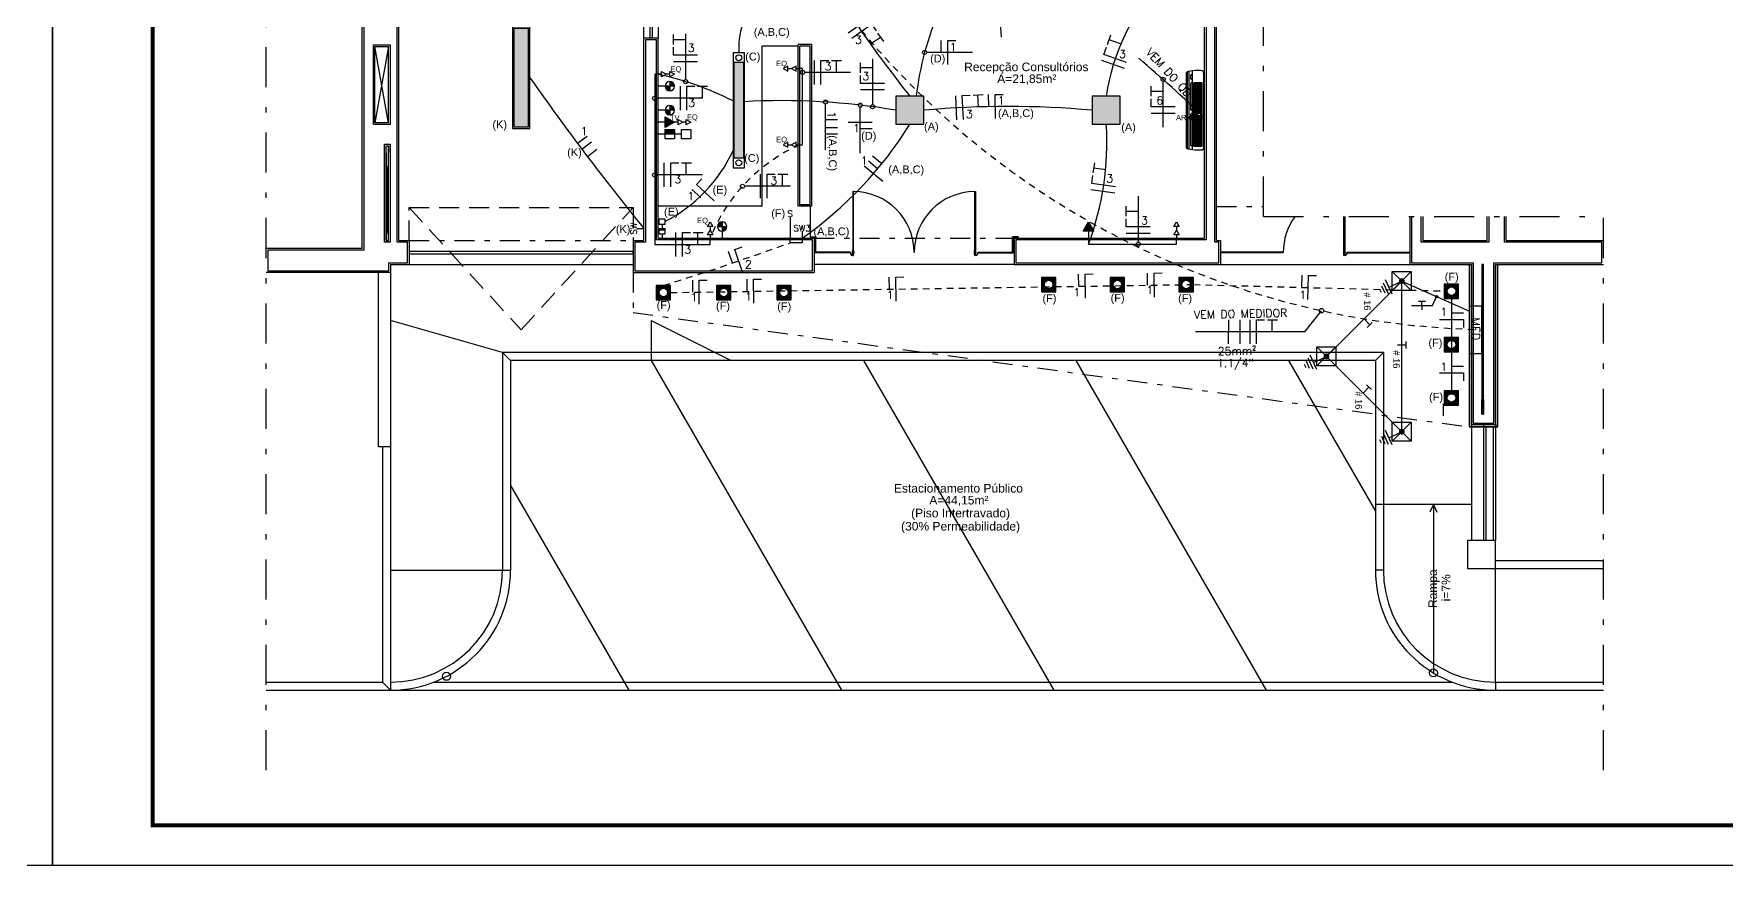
# Model space of a CAD drawing. Header units: millimetres. Extents: x 3082 to 3316, y 298 to 342.
# Drawn here: x 3144.29 to 3176, y 297.86 to 313.45 of the extents above; entities that cross this region are included whole.
import ezdxf
from ezdxf.enums import TextEntityAlignment as Align

# ---------------------------------------------------------------- set-up
doc = ezdxf.new("R2010")
doc.units = ezdxf.units.MM
doc.header["$MEASUREMENT"] = 0
for name, pattern in [('CONTINU', [0]), ('DASHDOT', [1, 0.5, -0.25, 0, -0.25]), ('HIDDEN', [0.375, 0.25, -0.125]), ('HIDDEN2', [0.1875, 0.125, -0.0625])]:
    doc.linetypes.add(name, pattern=pattern)
doc.layers.get('0').update_dxf_attribs({"linetype": 'CONTINUOUS'})
for name, color, linetype in [('-HIDRO', 8, 'CONTINUOUS'), ('A-TXT-Y', 8, 'CONTINUOUS'), ('CABO-ILUM', 3, 'CONTINUOUS'), ('eletroduto parede e teto', 2, 'CONTINU'), ('eletroduto_chao', 2, 'HIDDEN2'), ('Especificações', 3, 'CONTINUOUS'), ('FIACAO', 1, 'CONTINUOUS'), ('HIDROSSANITÁRIO', 8, 'CONTINUOUS'), ('PAR-W', 7, 'CONTINUOUS'), ('PENA 03', 3, 'CONTINUOUS'), ('PL09', 9, 'CONTINUOUS'), ('PL3', 3, 'CONTINUOUS'), ('Pontos Elétricos', 3, 'CONTINUOUS'), ('Pontos Elétricos e Luminotécnica', 3, 'CONTINUOUS'), ('Pontos Luminotécnicos', 3, 'CONTINUOUS'), ('PONTOS_ELETRICOS', 2, 'CONTINUOUS'), ("PRANCHA - PROJETU'S", 7, 'CONTINUOUS'), ('TEXTO', 2, 'CONTINUOUS'), ('TXT_0', 7, 'CONTINUOUS')]:
    doc.layers.add(name, color=color, linetype=linetype)
doc.layers.add('LEGENDA', color=7, linetype='CONTINUOUS', lineweight=0)
doc.styles.add('ARIAL', font='arial.ttf', dxfattribs={"height": 2})
doc.styles.add('PADRAO_TXT', font='romans.shx')
doc.styles.add('ROMANS', font='romans.shx', dxfattribs={"height": 0.1})

# ---------------------------------------------------------------- blocks, each defined once
blk = doc.blocks.new('PASSA FIO MÉDIO')
at = {"layer": 'Pontos Elétricos'}
h = blk.add_hatch(color=251, dxfattribs=at)
h.dxf.hatch_style = 1
h.paths.add_polyline_path([(-0.205, 0.059), (-0.205, 0), (-0.088, 0), (-0.088, 0.059)])
blk.add_line((-0.205, 0), (0, 0), dxfattribs=at)
blk.add_lwpolyline([(-0.205, 0.059), (-0.205, -0.059), (-0.088, -0.059), (-0.088, 0.059)], close=True, dxfattribs=at)
blk = doc.blocks.new('Tomada Média')
at = {"layer": 'PL3'}
blk.add_line((0, 0.08), (0, 0), dxfattribs=at)
blk.add_lwpolyline([(-0.06, 0.08), (0, 0.184), (0.06, 0.08)], close=True, dxfattribs=at)
blk = doc.blocks.new('TOMADA ALTA SIMPLES.01')
at = {"layer": 'Pontos Elétricos'}
h = blk.add_hatch(color=251, dxfattribs=at)
h.dxf.hatch_style = 1
h.paths.add_polyline_path([(0.089, -0.067), (0.205, 0), (0.089, 0.067)])
at = {"layer": 'Pontos Elétricos', "xscale": 1.115026295692639, "yscale": 1.115026295692639, "zscale": 1.115026295692639, "rotation": 270}
blk.add_blockref('Tomada Média', (0, 0), dxfattribs=at)
blk = doc.blocks.new('PASSA FIO BAIXO.01')
at = {"layer": 'Pontos Elétricos'}
blk.add_line((0.088, 0), (0, 0), dxfattribs=at)
blk.add_lwpolyline([(0.205, 0.059), (0.205, -0.059), (0.088, -0.059), (0.088, 0.059)], close=True, dxfattribs=at)
blk = doc.blocks.new('TOMADA DUPLA BAIXA.01')
at = {"layer": 'PL3'}
for p, q in [((-0.147, 0), (-0.103, 0)), ((-0.045, 0), (0, 0))]:
    blk.add_line(p, q, dxfattribs=at)
for points in [[(-0.147, 0.033), (-0.205, 0), (-0.147, -0.033)], [(-0.045, 0.033), (-0.103, 0), (-0.045, -0.033)]]:
    blk.add_lwpolyline(points, close=True, dxfattribs=at)
blk = doc.blocks.new('antena alta.01')
at = {"layer": 'Pontos Elétricos'}
h = blk.add_hatch(color=251, dxfattribs=at)
h.dxf.hatch_style = 1
h.paths.add_polyline_path([(-0.147, 0), (-0.088, 0, -0.414214), (-0.147, -0.059)])
h.paths.add_polyline_path([(-0.147, 0.059), (-0.147, 0), (-0.205, 0, -0.414214)])
for p, q in [((-0.205, 0), (0, 0)), ((-0.147, 0.059), (-0.147, -0.059))]:
    blk.add_line(p, q, dxfattribs=at)
blk.add_circle((-0.147, 0), 0.0586, dxfattribs=at)
blk = doc.blocks.new('1111')
at = {"layer": 'Pontos Luminotécnicos'}
h = blk.add_hatch(color=9, dxfattribs=at)
h.dxf.hatch_style = 1
h.paths.add_polyline_path([(-1.3125, -0.134), (-0.1225, -0.134), (-0.1225, -0.01), (-1.3125, -0.01)])
for points in [[(-1.435, -0.144), (0, -0.144), (0, 0), (-1.435, 0)], [(-1.3125, -0.134), (-0.1225, -0.134), (-0.1225, -0.01), (-1.3125, -0.01)]]:
    blk.add_lwpolyline(points, close=True, dxfattribs=at)
for centre in [(-1.37375, -0.072), (-0.06125, -0.072)]:
    blk.add_circle(centre, 0.03675, dxfattribs=at)
blk = doc.blocks.new('LUMINÁRIA.02')
at = {"layer": 'Pontos Luminotécnicos', "ltscale": 0.05}
h = blk.add_hatch(color=9, dxfattribs=at)
h.dxf.hatch_style = 1
h.paths.add_polyline_path([(0.35, 0), (0, 0), (0, -0.35), (0.35, -0.35)])
blk.add_lwpolyline([(0, -0.35), (0.35, -0.35), (0.35, 0), (0, 0)], close=True, dxfattribs=at)
blk = doc.blocks.new('PONTO PERFIL.01')
at = {"layer": 'Especificações'}
h = blk.add_hatch(dxfattribs=at)
h.set_pattern_fill('ANGLE', color=9)
h.set_pattern_definition([(0, (-4765.716, 106.664), (0, 6.985), [5.08, -1.905]), (90, (-4765.716, 106.664), (-6.985, 4e-16), [5.08, -1.905])])
h.paths.add_polyline_path([(-1.7, 6.1), (1.7, 6.1), (1.7, 2.6), (-1.7, 2.6)])
at = {"layer": 'PL3'}
blk.add_line((0, 2.6), (0, 0), dxfattribs=at)
at = {"layer": 'Pontos Luminotécnicos'}
blk.add_lwpolyline([(-1.7, 6.1), (1.7, 6.1), (1.7, 2.6), (-1.7, 2.6)], close=True, dxfattribs=at)
blk = doc.blocks.new('LUMINÁRIA.04')
at = {"layer": 'Pontos Luminotécnicos', "ltscale": 0.05}
h = blk.add_hatch(color=9, dxfattribs=at)
h.dxf.hatch_style = 1
h.paths.add_polyline_path([(0.02, 0.2), (0.02, 0.02), (1.247, 0.02), (1.247, 0.2)])
for points in [[(0, 0.22), (0, 0), (1.267, 0), (1.267, 0.22)], [(0.02, 0.2), (0.02, 0.02), (1.247, 0.02), (1.247, 0.2)]]:
    blk.add_lwpolyline(points, close=True, dxfattribs=at)
blk = doc.blocks.new('eletrico')
at = {"layer": '-HIDRO'}
h = blk.add_hatch(color=256, dxfattribs=at)
h.dxf.hatch_style = 1
h.paths.add_polyline_path([(0.52, -7.58), (0.5, -7.6), (0.5, -7.773), (0.52, -7.773)])
h.paths.add_polyline_path([(0.52, -7.58), (0.45, -7.58), (0.45, -7.6), (0.5, -7.6)])
h = blk.add_hatch(color=256, dxfattribs=at)
h.dxf.hatch_style = 1
h.paths.add_polyline_path([(2.98, -7.58), (3, -7.6), (3, -7.773), (2.98, -7.773)])
h.paths.add_polyline_path([(2.98, -7.58), (3.05, -7.58), (3.05, -7.6), (3, -7.6)])
h = blk.add_hatch(color=256, dxfattribs=at)
h.dxf.hatch_style = 1
h.paths.add_polyline_path([(8.683, -7.928), (8.683, -9.957), (9.041, -9.957), (9.041, -7.928), (9.037, -7.928), (9.037, -9.953), (8.687, -9.953), (8.687, -7.928)])
at = {"layer": '-HIDRO', "linetype": 'DASHDOT'}
for p, q in [((-6.347, -14.246), (-6.347, 12.39)), ((6.112, -7.328), (6.112, 6.917)), ((6.112, -7.328), (6.112, 6.917)), ((6.112, -7.328), (10.362, -7.328)), ((10.362, -14.246), (10.362, -7.328))]:
    blk.add_line(p, q, dxfattribs=at)
at = {"layer": '-HIDRO'}
for p, q in [((-5.147, -7.728), (-5.147, 12.39)), ((-5.127, 12.37), (-5.127, -7.748)), ((-4.708, -7.648), (-4.708, 0.534)), ((-4.688, -7.628), (-4.688, 0.514)), ((5.507, -7.648), (5.507, -2.686)), ((5.527, -7.628), (5.527, -2.706)), ((5.377, -7.6), (5.377, -4.4)), ((5.397, -4.38), (5.397, -7.62)), ((-1.627, -5.1), (-1.627, -4.5)), ((-1.554, -4.5), (-1.554, -5.1)), ((-1.524, -4.5), (-1.524, -5.1)), ((-1.45, -4.5), (-1.45, -5.1)), ((-5.007, -6.177), (-5.007, -5.183)), ((-5.007, -5.183), (-4.798, -5.183)), ((-4.987, -6.157), (-4.987, -5.203)), ((-4.987, -5.203), (-4.818, -5.203)), ((-4.818, -6.157), (-4.987, -5.203)), ((-4.818, -5.203), (-4.987, -6.157)), ((-4.818, -6.157), (-4.818, -5.203)), ((-4.798, -5.183), (-4.798, -6.177)), ((-1.627, -7.628), (-1.627, -5.1)), ((-1.45, -5.1), (-1.627, -5.1)), ((-1.47, -5.12), (-1.607, -5.12)), ((-1.607, -5.12), (-1.607, -7.648)), ((-1.47, -7.62), (-1.47, -5.12)), ((-1.45, -7.6), (-1.45, -5.1)), ((-0.15, -7.2), (-0.15, -5.2)), ((0.3, -5.2), (-0.15, -5.2)), ((0.3, -7.2), (0.3, -5.18)), ((0.47, -5.18), (0.3, -5.18)), ((0.32, -7.18), (0.32, -5.2)), ((0.45, -5.2), (0.32, -5.2)), ((0.45, -7.18), (0.45, -5.2)), ((0.47, -7.2), (0.47, -5.18)), ((-4.798, -6.177), (-5.007, -6.177)), ((-4.818, -6.157), (-4.987, -6.157)), ((-4.867, -6.423), (-4.798, -6.423)), ((-4.867, -7.648), (-4.867, -6.423)), ((-4.847, -6.443), (-4.818, -6.443)), ((-4.847, -7.628), (-4.847, -6.443)), ((-4.818, -7.628), (-4.847, -6.443)), ((-4.818, -6.443), (-4.847, -7.628)), ((-4.818, -7.628), (-4.818, -6.443)), ((-4.798, -6.423), (-4.798, -7.648)), ((0.45, -7.18), (0.32, -7.18)), ((0.982, -7.015), (0.982, -7.815)), ((0.992, -7.015), (0.982, -7.015)), ((0.992, -7.815), (0.992, -7.015)), ((2.508, -7.815), (2.508, -7.015)), ((2.508, -7.015), (2.518, -7.015)), ((2.518, -7.015), (2.518, -7.815)), ((-0.15, -7.2), (-1.45, -7.2)), ((0.47, -7.2), (0.3, -7.2)), ((0.45, -7.2), (0.45, -7.58)), ((7.119, -7.815), (7.119, -7.328)), ((7.129, -7.328), (7.129, -7.815)), ((7.944, -7.328), (7.944, -7.928)), ((7.964, -7.328), (7.964, -7.908)), ((8.084, -7.648), (8.084, -7.328)), ((8.104, -7.328), (8.104, -7.628)), ((8.907, -7.628), (8.907, -7.328)), ((8.927, -7.328), (8.927, -7.648)), ((9.126, -7.648), (9.126, -7.328)), ((9.146, -7.628), (9.146, -7.328)), ((-1.45, -7.6), (0.5, -7.6)), ((0.45, -7.581), (0.451, -7.58)), ((0.45, -7.595), (0.465, -7.58)), ((0.45, -7.58), (0.52, -7.58)), ((0.45, -7.58), (0.45, -7.6)), ((0.459, -7.6), (0.479, -7.58)), ((0.473, -7.6), (0.493, -7.58)), ((0.487, -7.6), (0.507, -7.58)), ((0.5, -7.601), (0.52, -7.581)), ((0.5, -7.616), (0.52, -7.596)), ((0.5, -7.6), (0.5, -8.028)), ((0.5, -7.6), (0.5, -8.028)), ((0.5, -7.63), (0.52, -7.61)), ((0.52, -7.773), (0.52, -7.58)), ((2.98, -7.582), (2.982, -7.58)), ((2.98, -7.596), (2.996, -7.58)), ((2.98, -7.61), (3.01, -7.58)), ((3.05, -7.58), (2.98, -7.58)), ((2.98, -7.773), (2.98, -7.58)), ((2.98, -7.625), (3, -7.605)), ((3, -7.6), (5.377, -7.6)), ((3, -7.6), (3, -7.928)), ((3.005, -7.6), (3.025, -7.58)), ((3.019, -7.6), (3.039, -7.58)), ((3.033, -7.6), (3.05, -7.583)), ((3.047, -7.6), (3.05, -7.597)), ((3.05, -7.58), (3.05, -7.6)), ((-5.147, -7.728), (-6.347, -7.728)), ((-5.127, -7.748), (-6.327, -7.748)), ((-6.327, -7.748), (-6.327, -8.008)), ((-4.798, -7.648), (-4.867, -7.648)), ((-4.847, -7.628), (-4.818, -7.628)), ((-4.581, -7.648), (-4.708, -7.648)), ((-4.688, -7.628), (-4.561, -7.628)), ((-4.581, -7.908), (-4.581, -7.648)), ((-4.561, -7.628), (-4.561, -7.928)), ((-1.761, -7.763), (-4.561, -7.763)), ((-4.561, -7.763), (-4.561, -7.793)), ((-4.561, -7.793), (-1.761, -7.793)), ((-1.761, -7.628), (-1.627, -7.628)), ((-1.761, -7.628), (-1.761, -8.028)), ((-1.761, -7.793), (-1.761, -7.763)), ((-1.607, -7.648), (-1.74, -7.648)), ((-1.74, -7.648), (-1.74, -8.008)), ((0.48, -7.62), (-1.47, -7.62)), ((0.48, -8.008), (0.48, -7.62)), ((0.5, -7.644), (0.52, -7.624)), ((0.5, -7.658), (0.52, -7.638)), ((0.5, -7.672), (0.52, -7.652)), ((0.5, -7.686), (0.52, -7.666)), ((0.5, -7.7), (0.52, -7.68)), ((0.5, -7.715), (0.52, -7.695)), ((0.5, -7.729), (0.52, -7.709)), ((0.5, -7.743), (0.52, -7.723)), ((0.5, -7.757), (0.52, -7.737)), ((0.5, -7.771), (0.52, -7.751)), ((0.95, -7.773), (0.5, -7.773)), ((0.52, -7.773), (0.5, -7.773)), ((0.95, -7.783), (0.5, -7.783)), ((0.512, -7.773), (0.52, -7.765)), ((0.95, -7.783), (0.95, -7.773)), ((0.979, -7.773), (0.978, -7.773)), ((0.978, -7.773), (0.978, -7.783)), ((0.978, -7.783), (0.979, -7.783)), ((0.979, -7.803), (0.979, -7.753)), ((0.979, -7.753), (0.982, -7.753)), ((0.979, -7.783), (0.979, -7.773)), ((0.979, -7.803), (0.982, -7.803)), ((0.982, -7.815), (0.992, -7.815)), ((0.995, -7.753), (0.992, -7.753)), ((0.992, -7.803), (0.995, -7.803)), ((0.995, -7.803), (0.995, -7.753)), ((0.995, -7.783), (0.995, -7.773)), ((0.995, -7.773), (0.996, -7.773)), ((0.996, -7.783), (0.995, -7.783)), ((0.996, -7.773), (0.996, -7.783)), ((2.505, -7.773), (2.504, -7.773)), ((2.504, -7.773), (2.504, -7.783)), ((2.504, -7.783), (2.505, -7.783)), ((2.505, -7.803), (2.505, -7.753)), ((2.505, -7.753), (2.508, -7.753)), ((2.505, -7.783), (2.505, -7.773)), ((2.508, -7.803), (2.505, -7.803)), ((2.518, -7.815), (2.508, -7.815)), ((2.521, -7.753), (2.518, -7.753)), ((2.521, -7.803), (2.518, -7.803)), ((2.521, -7.803), (2.521, -7.753)), ((2.521, -7.783), (2.521, -7.773)), ((2.521, -7.773), (2.522, -7.773)), ((2.522, -7.783), (2.521, -7.783)), ((2.522, -7.773), (2.522, -7.783)), ((2.55, -7.783), (2.55, -7.773)), ((2.55, -7.773), (3, -7.773)), ((2.55, -7.783), (3, -7.783)), ((2.98, -7.639), (3, -7.619)), ((2.98, -7.653), (3, -7.633)), ((2.98, -7.667), (3, -7.647)), ((2.98, -7.681), (3, -7.661)), ((2.98, -7.695), (3, -7.675)), ((2.98, -7.709), (3, -7.689)), ((2.98, -7.724), (3, -7.704)), ((2.98, -7.738), (3, -7.718)), ((2.98, -7.752), (3, -7.732)), ((2.98, -7.766), (3, -7.746)), ((2.98, -7.773), (3, -7.773)), ((2.987, -7.773), (3, -7.76)), ((5.397, -7.62), (3.02, -7.62)), ((3.02, -7.62), (3.02, -7.908)), ((5.557, -7.648), (5.507, -7.648)), ((5.527, -7.628), (5.577, -7.628)), ((5.557, -7.908), (5.557, -7.648)), ((5.577, -7.628), (5.577, -7.928)), ((6.36, -7.773), (5.577, -7.773)), ((6.36, -7.783), (5.577, -7.783)), ((6.36, -7.783), (6.36, -7.773)), ((7.116, -7.773), (7.114, -7.773)), ((7.114, -7.773), (7.114, -7.783)), ((7.114, -7.783), (7.116, -7.783)), ((7.116, -7.803), (7.116, -7.753)), ((7.116, -7.753), (7.119, -7.753)), ((7.116, -7.783), (7.116, -7.773)), ((7.119, -7.803), (7.116, -7.803)), ((7.129, -7.815), (7.119, -7.815)), ((7.132, -7.753), (7.129, -7.753)), ((7.132, -7.803), (7.129, -7.803)), ((7.132, -7.803), (7.132, -7.753)), ((7.132, -7.783), (7.132, -7.773)), ((7.132, -7.773), (7.133, -7.773)), ((7.133, -7.783), (7.132, -7.783)), ((7.133, -7.773), (7.133, -7.783)), ((7.16, -7.783), (7.16, -7.773)), ((7.16, -7.773), (7.944, -7.773)), ((7.16, -7.783), (7.944, -7.783)), ((8.927, -7.648), (8.084, -7.648)), ((8.104, -7.628), (8.907, -7.628)), ((10.342, -7.648), (9.126, -7.648)), ((9.146, -7.628), (10.362, -7.628)), ((10.342, -7.908), (10.342, -7.648)), ((-4.793, -8.028), (-6.347, -8.028)), ((-6.327, -8.008), (-4.813, -8.008)), ((-4.943, -10.207), (-4.943, -8.028)), ((-4.813, -8.008), (-4.813, -7.908)), ((-4.813, -7.908), (-4.581, -7.908)), ((-4.793, -7.928), (-4.561, -7.928)), ((-4.793, -7.928), (-4.793, -8.028)), ((-4.793, -8.028), (-4.793, -10.207)), ((-4.561, -7.928), (-1.761, -7.928)), ((-1.761, -8.028), (0.5, -8.028)), ((-1.74, -8.008), (0.48, -8.008)), ((3, -7.928), (0.5, -7.928)), ((3, -7.928), (5.577, -7.928)), ((3.02, -7.908), (5.557, -7.908)), ((5.577, -7.928), (7.944, -7.928)), ((7.944, -7.928), (8.712, -7.928)), ((7.964, -7.908), (8.732, -7.908)), ((8.683, -7.928), (8.683, -9.957)), ((8.687, -7.928), (8.687, -9.953)), ((8.712, -7.928), (8.712, -9.928)), ((8.732, -7.908), (8.732, -9.908)), ((8.842, -9.798), (8.862, -7.928)), ((8.842, -7.928), (8.842, -9.798)), ((8.862, -7.928), (8.842, -7.928)), ((8.842, -7.928), (8.862, -9.798)), ((8.862, -9.798), (8.862, -7.928)), ((8.992, -9.908), (8.992, -7.908)), ((8.992, -7.908), (10.342, -7.908)), ((9.012, -7.928), (10.362, -7.928)), ((9.012, -9.928), (9.012, -7.928)), ((9.037, -9.953), (9.037, -7.928)), ((9.041, -9.957), (9.041, -7.928)), ((-3.393, -9.028), (-4.793, -8.628)), ((-1.535, -8.628), (-1.535, -9.128)), ((-1.535, -8.628), (-0.535, -9.128)), ((-3.393, -9.028), (-3.393, -11.746)), ((7.612, -9.028), (-3.393, -9.028)), ((-3.293, -9.128), (-3.393, -9.028)), ((7.512, -9.128), (7.612, -9.028)), ((7.612, -9.028), (7.612, -11.746)), ((-3.293, -9.128), (-3.293, -11.746)), ((7.512, -9.128), (-3.293, -9.128)), ((-1.537, -9.128), (0.84, -13.246)), ((1.116, -9.128), (3.493, -13.246)), ((3.77, -9.128), (6.148, -13.246)), ((6.425, -9.128), (7.512, -11.011)), ((7.512, -9.128), (7.512, -11.746)), ((8.712, -9.928), (9.012, -9.928)), ((8.712, -9.928), (8.712, -9.953)), ((8.732, -9.908), (8.992, -9.908)), ((8.842, -9.798), (8.862, -9.798)), ((8.862, -9.928), (8.862, -9.953)), ((9.012, -9.928), (9.012, -9.953)), ((8.683, -9.957), (9.041, -9.957)), ((8.687, -9.953), (9.037, -9.953)), ((8.712, -9.957), (8.712, -11.375)), ((8.862, -9.957), (8.862, -11.375)), ((8.892, -9.957), (8.892, -11.375)), ((8.982, -9.957), (8.982, -11.375)), ((9.012, -9.957), (9.012, -11.375)), ((-4.793, -10.207), (-4.943, -10.207)), ((-4.893, -10.207), (-4.893, -13.146)), ((-4.793, -10.207), (-4.793, -13.246)), ((-3.293, -10.687), (-1.815, -13.246)), ((7.612, -10.925), (7.512, -10.925)), ((8.712, -10.925), (7.612, -10.925)), ((8.237, -10.925), (8.193, -11.023)), ((8.237, -10.925), (8.237, -13.03)), ((8.237, -10.925), (8.281, -11.023)), ((9.012, -11.375), (8.662, -11.375)), ((8.662, -11.375), (8.662, -11.725)), ((9.012, -11.725), (9.012, -11.375)), ((9.012, -11.625), (10.362, -11.625)), ((-4.793, -11.746), (-3.293, -11.746)), ((7.612, -11.746), (7.512, -11.746)), ((8.662, -11.725), (9.012, -11.725)), ((9.012, -11.725), (10.362, -11.725)), ((9.012, -13.146), (9.012, -11.725)), ((-6.347, -13.146), (-4.893, -13.146)), ((-6.347, -13.246), (10.362, -13.246)), ((-4.893, -13.146), (-4.793, -13.246)), ((-4.254, -13.146), (8.473, -13.146)), ((9.012, -13.146), (10.362, -13.146)), ((9.012, -13.146), (9.012, -13.246))]:
    blk.add_line(p, q, dxfattribs=at)
at = {"layer": '-HIDRO', "ltscale": 0.5}
for p, q in [((5.147, -5.547), (5.147, -6.453)), ((5.153, -6.471), (5.153, -5.529)), ((5.166, -6.481), (5.166, -5.519)), ((5.262, -5.505), (5.172, -5.517)), ((5.186, -6.485), (5.186, -5.515)), ((5.227, -5.545), (5.207, -5.56)), ((5.207, -5.609), (5.207, -5.56)), ((5.227, -5.624), (5.207, -5.609)), ((5.227, -5.65), (5.207, -5.665)), ((5.207, -5.994), (5.207, -5.665)), ((5.227, -6.49), (5.227, -5.51)), ((5.244, -6.175), (5.244, -5.658)), ((5.346, -5.658), (5.244, -5.658)), ((5.346, -5.704), (5.244, -5.704)), ((5.257, -6.04), (5.257, -5.658)), ((5.337, -5.505), (5.262, -5.505)), ((5.269, -6.04), (5.269, -5.658)), ((5.282, -6.04), (5.282, -5.658)), ((5.294, -6.04), (5.294, -5.658)), ((5.307, -6.04), (5.307, -5.658)), ((5.319, -6.04), (5.319, -5.658)), ((5.333, -6.04), (5.333, -5.658)), ((5.346, -6.175), (5.346, -5.658)), ((5.367, -6.465), (5.367, -5.535)), ((5.346, -5.75), (5.244, -5.75)), ((5.346, -5.796), (5.244, -5.796)), ((5.346, -5.843), (5.244, -5.843)), ((5.346, -5.889), (5.244, -5.889)), ((5.227, -6.01), (5.207, -5.994)), ((5.227, -6.034), (5.207, -6.05)), ((5.207, -6.44), (5.207, -6.05)), ((5.346, -5.935), (5.244, -5.935)), ((5.346, -5.981), (5.244, -5.981)), ((5.346, -6.04), (5.244, -6.04)), ((5.346, -6.07), (5.244, -6.07)), ((5.346, -6.129), (5.244, -6.129)), ((5.257, -6.453), (5.257, -6.07)), ((5.269, -6.453), (5.269, -6.07)), ((5.282, -6.453), (5.282, -6.07)), ((5.294, -6.453), (5.294, -6.07)), ((5.307, -6.453), (5.307, -6.07)), ((5.319, -6.453), (5.319, -6.07)), ((5.333, -6.453), (5.333, -6.07)), ((5.346, -6.175), (5.244, -6.175)), ((5.244, -6.453), (5.244, -6.175)), ((5.346, -6.221), (5.244, -6.221)), ((5.346, -6.268), (5.244, -6.268)), ((5.346, -6.314), (5.244, -6.314)), ((5.346, -6.453), (5.346, -6.175)), ((5.172, -6.483), (5.262, -6.495)), ((5.227, -6.455), (5.207, -6.44)), ((5.346, -6.36), (5.244, -6.36)), ((5.346, -6.406), (5.244, -6.406)), ((5.346, -6.453), (5.244, -6.453)), ((5.262, -6.495), (5.337, -6.495))]:
    blk.add_line(p, q, dxfattribs=at)
at = {"layer": '-HIDRO', "linetype": 'HIDDEN'}
for p, q in [((-4.561, -7.628), (-4.561, -7.213)), ((-4.561, -7.213), (-1.761, -7.213)), ((-4.561, -7.213), (-3.161, -8.743)), ((-3.161, -8.743), (-1.761, -7.213)), ((-1.761, -7.213), (-1.761, -7.628))]:
    blk.add_line(p, q, dxfattribs=at)
at = {"layer": '-HIDRO', "linetype": 'DASHDOT', "ltscale": 0.5}
for p, q in [((5.527, -7.201), (6.112, -7.201)), ((0.5, -7.6), (3, -7.6)), ((-4.561, -7.628), (-1.761, -7.628)), ((-1.761, -8.028), (-1.761, -8.528)), ((-1.761, -8.528), (8.683, -9.957))]:
    blk.add_line(p, q, dxfattribs=at)
at = {"layer": '-HIDRO'}
for centre, radius in [((0.987, -7.778), 0.00294), ((2.513, -7.778), 0.00294), ((7.124, -7.778), 0.00294), ((-4.093, -13.073), 0.05), ((8.237, -13.03), 0.05)]:
    blk.add_circle(centre, radius, dxfattribs=at)
at = {"layer": '-HIDRO', "ltscale": 0.5}
for centre, start, end in [((5.177, -5.547), 100, 180), ((5.337, -5.535), 360, 90), ((5.177, -6.453), 180, 260), ((5.337, -6.465), 270, 0)]:
    blk.add_arc(centre, 0.03, start, end, dxfattribs=at)
at = {"layer": '-HIDRO'}
for centre, radius, start, end in [((0.987, -7.778), 0.763, 0.0009, 89.6225), ((2.513, -7.778), 0.763, 90.3775, 179.9991), ((7.124, -7.778), 0.763, 143.8715, 179.9991), ((0.988, -7.778), 0.0375, 180.5356, 261.4167), ((2.512, -7.778), 0.0375, 278.5833, 359.4644), ((7.123, -7.778), 0.0375, 278.5833, 359.4644), ((-4.793, -11.746), 1.5, 270, 0), ((-4.793, -11.746), 1.4, 270, 0), ((9.012, -11.746), 1.5, 180, 270), ((9.012, -11.746), 1.4, 180, 270)]:
    blk.add_arc(centre, radius, start, end, dxfattribs=at)
blk = doc.blocks.new('*U310', base_point=(8491.6, 4881.8))
at = {"linetype": 'Continuous'}
for p, q in [((8479.6, 4869.8), (8503.6, 4893.8)), ((8479.6, 4893.8), (8503.6, 4869.8)), ((8479.6, 4893.8), (8503.6, 4893.8)), ((8479.6, 4869.8), (8479.6, 4893.8)), ((8508, 4889.4), (8493.3, 4882.6)), ((8503.6, 4893.8), (8503.6, 4869.8)), ((8503.8, 4898.5), (8512.2, 4880.3)), ((8508.3, 4897.8), (8514.6, 4884.2)), ((8512.8, 4897.1), (8517, 4888)), ((8517.2, 4896.4), (8519.3, 4891.9)), ((8503.6, 4869.8), (8479.6, 4869.8))]:
    blk.add_line(p, q, dxfattribs=at)
at = {"linetype": 'Continuous', "const_width": 3.68}
blk.add_lwpolyline([(8489.7, 4881.8, 1), (8493.4, 4881.8, 1)], format="xyb", close=True, dxfattribs=at)
blk = doc.blocks.new('f_fnt')
at = {"layer": 'FIACAO'}
for points in [[(-0.08, -0.15), (-0.08, 0.15)], [(0, -0.15), (0, 0.15), (0.1, 0.15)], [(0.135, 0.15), (0.26, 0.15)], [(0.195, 0), (0.195, 0.15)]]:
    blk.add_lwpolyline(points, dxfattribs=at)
blk = doc.blocks.new('f_f')
at = {"layer": 'FIACAO'}
blk.add_lwpolyline([(0, -0.15), (0, 0.15)], dxfattribs=at)
blk = doc.blocks.new('f_fr')
at = {"layer": 'FIACAO'}
for points in [[(-0.04, -0.15), (-0.04, 0.15)], [(0.04, 0), (0.04, 0.15)]]:
    blk.add_lwpolyline(points, dxfattribs=at)
blk = doc.blocks.new('f_r')
at = {"layer": 'FIACAO'}
blk.add_lwpolyline([(0, 0), (0, 0.15)], dxfattribs=at)
blk = doc.blocks.new('f_nr')
at = {"layer": 'FIACAO'}
for points in [[(-0.041, 0), (-0.041, 0.151)], [(0.041, -0.149), (0.041, 0.151), (0.141, 0.151)]]:
    blk.add_lwpolyline(points, dxfattribs=at)
blk = doc.blocks.new('el')
at = {"layer": 'A-TXT-Y'}
blk.add_line((0, -0.598), (0, -0.025), dxfattribs=at)
blk.add_circle((0, 0), 0.0254, dxfattribs=at)
blk = doc.blocks.new('tomada simples alta.01')
at = {"layer": 'PL09'}
blk.add_hatch(color=251, dxfattribs=at).paths.add_polyline_path([(-0.089, 0.067), (-0.089, -0.067), (-0.205, 0)])
at = {"layer": 'PL3'}
blk.add_line((-0.089, 0), (0, 0), dxfattribs=at)
blk.add_lwpolyline([(-0.089, 0.067), (-0.205, 0), (-0.089, -0.067)], close=True, dxfattribs=at)
blk = doc.blocks.new('medi')
at = {"layer": 'PONTOS_ELETRICOS'}
blk.add_lwpolyline([(-0.282, -0.074), (0.282, -0.074), (0.282, 0.074), (-0.282, 0.074)], close=True, dxfattribs=at)
at = {"layer": 'TXT_0', "style": 'PADRAO_TXT'}
blk.add_text('MED', height=0.1, dxfattribs=at).set_placement((-0.148, -0.049))
blk = doc.blocks.new('ADFSGASDFG')
at = {"layer": "PRANCHA - PROJETU'S", "color": 1}
blk.add_lwpolyline([(276.578, 47.946), (360.678, 47.946), (360.678, 107.346), (276.578, 107.346)], close=True, dxfattribs=at)
at = {"layer": "PRANCHA - PROJETU'S", "color": 4, "const_width": 0.1}
blk.add_lwpolyline([(279.078, 106.346), (359.678, 106.346), (359.678, 48.946), (279.078, 48.946)], close=True, dxfattribs=at)

msp = doc.modelspace()

# ---------------------------------------------------------------- hatches: boundary and pattern name
at = {"layer": 'Pontos Luminotécnicos'}
h = msp.add_hatch(color=251, dxfattribs=at)
h.dxf.hatch_style = 1
edge = h.paths.add_edge_path()
edge.add_arc((3156.083, 308.597), 0.0797, 0, 360)
h.paths.add_polyline_path([(3156.218, 308.732), (3155.948, 308.732), (3155.948, 308.462), (3156.218, 308.462)])
h = msp.add_hatch(color=251, dxfattribs=at)
h.dxf.hatch_style = 1
edge = h.paths.add_edge_path()
edge.add_arc((3157.213, 308.597), 0.0797, 0, 360)
h.paths.add_polyline_path([(3157.348, 308.732), (3157.078, 308.732), (3157.078, 308.462), (3157.348, 308.462)])
h = msp.add_hatch(color=251, dxfattribs=at)
h.dxf.hatch_style = 1
edge = h.paths.add_edge_path()
edge.add_arc((3158.343, 308.597), 0.0797, 0, 360)
h.paths.add_polyline_path([(3158.478, 308.732), (3158.208, 308.732), (3158.208, 308.462), (3158.478, 308.462)])
h = msp.add_hatch(color=251, dxfattribs=at)
h.dxf.hatch_style = 1
edge = h.paths.add_edge_path()
edge.add_arc((3163.303, 308.747), 0.0797, 0, 360)
h.paths.add_polyline_path([(3163.438, 308.882), (3163.168, 308.882), (3163.168, 308.612), (3163.438, 308.612)])
h = msp.add_hatch(color=251, dxfattribs=at)
h.dxf.hatch_style = 1
edge = h.paths.add_edge_path()
edge.add_arc((3164.591, 308.747), 0.0797, 0, 360)
h.paths.add_polyline_path([(3164.726, 308.882), (3164.456, 308.882), (3164.456, 308.612), (3164.726, 308.612)])
h = msp.add_hatch(color=251, dxfattribs=at)
h.dxf.hatch_style = 1
edge = h.paths.add_edge_path()
edge.add_arc((3165.88, 308.747), 0.0797, 0, 360)
h.paths.add_polyline_path([(3166.015, 308.882), (3165.745, 308.882), (3165.745, 308.612), (3166.015, 308.612)])
h = msp.add_hatch(color=251, dxfattribs=at)
h.dxf.hatch_style = 1
edge = h.paths.add_edge_path()
edge.add_arc((3170.851, 308.622), 0.0797, 0, 360)
h.paths.add_polyline_path([(3170.986, 308.757), (3170.716, 308.757), (3170.716, 308.487), (3170.986, 308.487)])
h = msp.add_hatch(color=251, dxfattribs=at)
h.dxf.hatch_style = 1
edge = h.paths.add_edge_path()
edge.add_arc((3170.851, 307.622), 0.0797, 0, 360)
h.paths.add_polyline_path([(3170.986, 307.757), (3170.716, 307.757), (3170.716, 307.487), (3170.986, 307.487)])
h = msp.add_hatch(color=251, dxfattribs=at)
h.dxf.hatch_style = 1
edge = h.paths.add_edge_path()
edge.add_arc((3170.851, 306.622), 0.0797, 0, 360)
h.paths.add_polyline_path([(3170.986, 306.757), (3170.716, 306.757), (3170.716, 306.487), (3170.986, 306.487)])

# ---------------------------------------------------------------- linework, layer by layer
at = {"layer": '-HIDRO'}
for p, q in [((3168.105, 307.859), (3168.417, 308.257)), ((3170.101, 308.352), (3170.499, 308.352)), ((3170.499, 308.352), (3170.574, 308.522)), ((3168.105, 307.859), (3166.053, 307.859))]:
    msp.add_line(p, q, dxfattribs=at)
for centre, radius in [((3168.417, 308.257), 0.042), ((3170.574, 308.522), 0.0224)]:
    msp.add_circle(centre, radius, dxfattribs=at)
at = {"layer": 'CABO-ILUM'}
for p, q in [((3169.92, 308.812), (3168.508, 307.401)), ((3169.92, 308.812), (3171.189, 308.251)), ((3169.92, 305.989), (3169.92, 308.812)), ((3169.92, 305.989), (3168.508, 307.401))]:
    msp.add_line(p, q, dxfattribs=at)
at = {"layer": 'eletroduto parede e teto'}
for p, q in [((3158.693, 312.794), (3158.638, 312.794)), ((3158.693, 311.369), (3158.693, 312.794)), ((3155.983, 312.689), (3155.92, 312.689)), ((3155.92, 312.689), (3155.92, 311.789)), ((3155.92, 311.789), (3155.983, 311.789)), ((3155.92, 311.789), (3155.92, 311.564)), ((3155.92, 311.564), (3155.983, 311.564)), ((3155.92, 311.564), (3155.92, 309.5)), ((3158.638, 311.369), (3158.693, 311.369)), ((3156.958, 309.5), (3156.958, 309.614)), ((3158.458, 309.53), (3158.458, 309.614)), ((3158.683, 309.53), (3158.458, 309.53)), ((3158.683, 309.614), (3158.683, 309.53)), ((3164.049, 309.614), (3164.049, 309.504)), ((3165.699, 309.504), (3165.699, 309.614)), ((3155.92, 309.5), (3156.958, 309.5)), ((3164.049, 309.504), (3165.699, 309.504)), ((3170.851, 308.542), (3170.851, 306.702))]:
    msp.add_line(p, q, dxfattribs=at)
for centre, radius, start, end in [((3178.597, 326.523), 22.873, 198.2852, 218.5271), ((3158.905, 313.173), 1.411, 118.4107, 183.3589), ((3168.336, 311.709), 3.993, 137.3591, 171.8337), ((3166.676, 311.571), 5.898, 156.8567, 173.1288), ((3146.62, 291.506), 28.268, 46.0924, 49.468), ((3194.804, 341.526), 50.344, 215.0348, 219.0688), ((3154.648, 306.7), 6.136, 63.4742, 77.4273), ((3158.31, 299.481), 12.713, 80.351, 93.2517), ((3162.544, 294.749), 17.337, 84.7789, 95.2211), ((3154.372, 315.712), 7.468, 305.2615, 327.9727), ((3158.935, 311.414), 5.459, 339.5125, 3.5387), ((3154.841, 312.43), 2.805, 296.9142, 335.2365)]:
    msp.add_arc(centre, radius, start, end, dxfattribs=at)
at = {"layer": 'eletroduto_chao'}
for p, q in [((3156.218, 308.597), (3165.959, 308.747)), ((3166.015, 308.747), (3170.772, 308.624))]:
    msp.add_line(p, q, dxfattribs=at)
for centre, radius, start, end in [((3171.741, 323.427), 15.529, 194.7876, 268.8225), ((3159.961, 308.421), 3.231, 114.1674, 158.3342), ((3140.696, 358.463), 52.057, 287.1918, 289.9503)]:
    msp.add_arc(centre, radius, start, end, dxfattribs=at)
at = {"layer": 'FIACAO', "color": 4}
for points in [[(3170.362, 308.432), (3170.231, 308.431)], [(3170.3, 308.274), (3170.299, 308.431)], [(3169.214, 308.106), (3169.323, 307.992)], [(3169.368, 308.036), (3169.273, 307.945)], [(3169.998, 307.68), (3169.998, 307.549)], [(3169.841, 307.617), (3169.998, 307.617)], [(3169.196, 306.713), (3169.305, 306.826)], [(3169.26, 306.87), (3169.354, 306.779)]]:
    msp.add_lwpolyline(points, dxfattribs=at)
at = {"layer": 'HIDROSSANITÁRIO', "color": 8, "linetype": 'Continuous'}
msp.add_line((3170.701, 306.286, -0.06), (3170.701, 306.511, -0.06), dxfattribs=at)
at = {"layer": 'Pontos Elétricos e Luminotécnica'}
for p, q in [((3158.458, 310.015), (3158.458, 309.614)), ((3155.587, 309.797), (3155.718, 309.797)), ((3158.683, 309.745), (3158.683, 309.614))]:
    msp.add_line(p, q, dxfattribs=at)
at = {"layer": 'Pontos Luminotécnicos', "ltscale": 0.5}
for points in [[(3156.218, 308.732), (3155.948, 308.732), (3155.948, 308.462), (3156.218, 308.462)], [(3157.348, 308.732), (3157.078, 308.732), (3157.078, 308.462), (3157.348, 308.462)], [(3158.478, 308.732), (3158.208, 308.732), (3158.208, 308.462), (3158.478, 308.462)], [(3163.438, 308.882), (3163.168, 308.882), (3163.168, 308.612), (3163.438, 308.612)], [(3164.726, 308.882), (3164.456, 308.882), (3164.456, 308.612), (3164.726, 308.612)], [(3166.015, 308.882), (3165.745, 308.882), (3165.745, 308.612), (3166.015, 308.612)], [(3170.986, 308.757), (3170.716, 308.757), (3170.716, 308.487), (3170.986, 308.487)], [(3170.986, 307.757), (3170.716, 307.757), (3170.716, 307.487), (3170.986, 307.487)], [(3170.986, 306.757), (3170.716, 306.757), (3170.716, 306.487), (3170.986, 306.487)]]:
    msp.add_lwpolyline(points, close=True, dxfattribs=at)
for centre in [(3156.083, 308.597), (3157.213, 308.597), (3158.343, 308.597), (3163.303, 308.747), (3164.591, 308.747), (3165.88, 308.747), (3170.851, 308.622), (3170.851, 307.622), (3170.851, 306.622)]:
    msp.add_circle(centre, 0.0797, dxfattribs=at)

# ---------------------------------------------------------------- block references
at = {"layer": 'eletroduto parede e teto'}
for name, p, xscale, yscale, zscale, rotation in [('f_fnt', (3159.797, 313.496), 1.5, 1.5, 1.5, 305.0326754532536), ('f_nr', (3162.342, 313.603), 1.5, 1.5, 1.5, 3.893145345003758), ('f_fnt', (3156.5, 313.044), 1.5, 1.5, 1.5, 90), ('el', (3156.5, 312.55), 1.5, 1.5, 1.5, 180), ('f_fnt', (3164.552, 312.984), 1.5, 1.5, 1.5, 70.78758826981473), ('el', (3160.979, 313.098), 1.5, 1.5, 1.5, 90), ('el', (3158.693, 312.724), 1.5, 1.5, 1.5, 90), ('f_fnt', (3160.001, 312.515), 1.5, 1.5, 1.5, 89.99999999957485), ('el', (3160.001, 312.081), 1.5, 1.5, 1.5, 180), ('f_fnt', (3165.448, 312.076), 1.5, 1.5, 1.5, 90), ('el', (3155.92, 312.239), 1.5, 1.5, 1.5, 90), ('f_fnt', (3161.694, 312.065), 1.5, 1.5, 1.5, 2.632780736552603), ('f_nr', (3162.243, 312.083), 1.5, 1.5, 1.5, 0.7856506815778372), ('f_r', (3159.121, 311.838), 1.5, 1.5, 1.5, 270), ('f_fr', (3159.773, 311.73), 1.5, 1.5, 1.5, 270), ('f_r', (3154.473, 311.395), 1.5, 1.5, 1.5, 306.8578140795642), ('f_r', (3159.121, 311.694), 1.5, 1.5, 1.5, 269.9999999996639), ('f_r', (3159.121, 311.571), 1.5, 1.5, 1.5, 269.9999999996001), ('f_r', (3154.554, 311.287), 1.5, 1.5, 1.5, 306.984416830775), ('f_r', (3154.659, 311.147), 1.5, 1.5, 1.5, 307.171752308572), ('f_r', (3160.176, 311.012), 1.5, 1.5, 1.5, 51.40186426922585), ('el', (3155.92, 310.801), 1.5, 1.5, 1.5, 90), ('f_fr', (3160.059, 310.871), 1.5, 1.5, 1.5, 50.17471696715702), ('f_fnt', (3164.335, 310.61), 1.5, 1.5, 1.5, 82.18208595629959), ('f_nr', (3156.827, 310.422), 1.5, 1.5, 1.5, 47.20841488046763), ('el', (3157.566, 310.589), 1.5, 1.5, 1.5, 90), ('f_fnt', (3164.983, 309.827), 1.5, 1.5, 1.5, 90), ('el', (3164.983, 309.504), 1.5, 1.5, 1.5, 179.9999999999876), ('f_fnt', (3156.439, 309.5), 1.5, 1.5, 1.5, 359.9999999999141), ('f_nr', (3157.434, 309.17), 1.5, 1.5, 1.5, 18.81906990503561), ('f_nr', (3160.381, 308.661), 1.5, 1.5, 1.5, 0.8821671192511419), ('f_nr', (3163.927, 308.716), 1.5, 1.5, 1.5, 0.8821671192298036), ('f_nr', (3165.219, 308.735), 1.5, 1.5, 1.5, 0.88216711923465), ('f_nr', (3168.107, 308.693), 1.5, 1.5, 1.5, 358.5195888604396), ('f_nr', (3157.715, 308.62), 1.5, 1.5, 1.5, 0.8821671192712898), ('medi', (3171.304, 307.901), 1.574999999999998, 1.574999999999998, 1.574999999999998, 270), ('f_nr', (3170.851, 308.153), 1.5, 1.5, 1.5, 270), ('f_nr', (3170.851, 307.155), 1.5, 1.5, 1.5, 270)]:
    msp.add_blockref(name, p, dxfattribs=dict(at, xscale=xscale, yscale=yscale, zscale=zscale, rotation=rotation))
at = {"layer": 'eletroduto parede e teto', "xscale": 1.5, "yscale": 1.5, "zscale": 1.5}
for name, p in [('f_nr', (3161.352, 313.098)), ('f_fnt', (3159.032, 312.724)), ('f_fnt', (3156.521, 312.239)), ('el', (3165.448, 312.592)), ('el', (3159.121, 312.168)), ('el', (3159.773, 312.109)), ('f_fnt', (3156.22, 310.801)), ('f_fnt', (3158.025, 310.589)), ('f_nr', (3156.695, 308.604))]:
    msp.add_blockref(name, p, dxfattribs=at)
at = {"layer": 'eletroduto_chao', "yscale": 1.5, "zscale": 1.5}
for name, p, xscale, rotation in [('f_f', (3166.677, 307.863), 1.5, 359.2462768116688), ('f_f', (3166.892, 307.861), 1.499999999999999, 359.5119422473173), ('f_fnt', (3167.199, 307.859), 1.5, 0.09361644630038964)]:
    msp.add_blockref(name, p, dxfattribs=dict(at, xscale=xscale, rotation=rotation))
at = {"layer": 'PAR-W', "linetype": 'ByBlock', "xscale": 0.0148155315352056, "yscale": 0.0148155315352056, "zscale": 0.0148155315352098, "rotation": 180}
for p in [(3169.92, 308.812), (3168.508, 307.401), (3169.92, 305.989)]:
    msp.add_blockref('*U310', p, dxfattribs=at)
at = {"layer": 'PENA 03', "xscale": 1.5, "yscale": 1.5, "zscale": 1.5}
msp.add_blockref('eletrico', (3158.158, 321.014), dxfattribs=at)
at = {"layer": 'Pontos Elétricos', "yscale": 1.5, "zscale": 1.5}
for name, p, xscale in [('TOMADA DUPLA BAIXA.01', (3155.983, 312.689), -1.5), ('TOMADA DUPLA BAIXA.01', (3158.638, 312.794), 1.5), ('antena alta.01', (3155.983, 312.464), -1.5), ('antena alta.01', (3155.983, 312.014), -1.5), ('TOMADA ALTA SIMPLES.01', (3155.983, 311.789), 1.5), ('TOMADA DUPLA BAIXA.01', (3156.291, 311.789), -1.5), ('PASSA FIO MÉDIO', (3155.983, 311.564), -1.5), ('PASSA FIO BAIXO.01', (3156.291, 311.564), 1.5), ('TOMADA DUPLA BAIXA.01', (3158.638, 311.369), 1.5)]:
    msp.add_blockref(name, p, dxfattribs=dict(at, xscale=xscale))
for name, p, xscale, rotation in [('tomada simples alta.01', (3166.224, 311.872), -1.5, 180), ('TOMADA DUPLA BAIXA.01', (3156.958, 309.614), -1.5, 90), ('antena alta.01', (3157.183, 309.614), -1.5, 90), ('TOMADA ALTA SIMPLES.01', (3164.049, 309.614), 1.5, 90), ('TOMADA DUPLA BAIXA.01', (3165.699, 309.614), -1.5, 90)]:
    msp.add_blockref(name, p, dxfattribs=dict(at, xscale=xscale, rotation=rotation))
at = {"layer": 'Pontos Luminotécnicos', "xscale": 1.5, "yscale": 1.5, "zscale": 1.5}
for name, p, rotation in [('LUMINÁRIA.04', (3153.583, 311.675), 89.99999999999997), ('1111', (3157.604, 310.938), 270)]:
    msp.add_blockref(name, p, dxfattribs=dict(at, rotation=rotation))
at = {"layer": 'Pontos Luminotécnicos'}
for name, p, xscale, yscale, zscale in [('LUMINÁRIA.02', (3160.441, 312.276), 1.5, 1.5, 1.5), ('LUMINÁRIA.02', (3164.121, 312.276), 1.5, 1.5, 1.5), ('PONTO PERFIL.01', (3156.058, 309.797), 0.02999999999991975, 0.02999999999991975, 0.02999999999991975), ('PONTO PERFIL.01', (3156.058, 309.614), 0.02999999999991975, 0.02999999999991975, 0.02999999999991975)]:
    msp.add_blockref(name, p, dxfattribs=dict(at, xscale=xscale, yscale=yscale, zscale=zscale))
at = {"layer": "PRANCHA - PROJETU'S", "color": 1, "xscale": 0.75, "yscale": 0.75, "zscale": 0.75}
for p in [(2874.129, 261.905), (2937.204, 261.905)]:
    msp.add_blockref('ADFSGASDFG', p, dxfattribs=at)

# ---------------------------------------------------------------- texts
at = {"layer": 'LEGENDA', "style": 'ARIAL'}
for p in [(3169.214, 308.601), (3169.759, 307.515), (3169.051, 306.747)]:
    msp.add_text('# 16', height=0.1248, rotation=270, dxfattribs=at).set_placement(p)
at = {"layer": 'Pontos Elétricos', "color": 4, "style": 'ARIAL'}
for s, p in [('EQ', (3156.318, 312.736)), ('EQ', (3158.298, 312.841)), ('TV', (3156.295, 311.821)), ('EQ', (3156.625, 311.836)), ('AR', (3165.787, 311.827)), ('EQ', (3158.298, 311.416)), ('EQ', (3156.817, 309.898))]:
    msp.add_text(s, height=0.1005, dxfattribs=at).set_placement(p, align=Align.CENTER)
at = {"layer": 'Pontos Elétricos e Luminotécnica', "style": 'ROMANS'}
msp.add_text('SW', height=0.1178, rotation=90, dxfattribs=at).set_placement((3155.528, 309.797), align=Align.MIDDLE)
for s, height, p in [('S', 0.118, (3158.458, 310.074)), ('SW3', 0.1178, (3158.683, 309.804))]:
    msp.add_text(s, height=height, dxfattribs=at).set_placement(p, align=Align.MIDDLE)
at = {"layer": 'TEXTO', "color": 4, "style": 'ARIAL'}
for s, p in [('(A,B,C)', (3158.113, 313.482)), ('(C)', (3157.759, 313.021)), ('(D)', (3161.224, 312.985)), ('(K)', (3153.016, 311.749)), ('(A)', (3161.105, 311.711)), ('(A,B,C)', (3162.689, 311.96)), ('(A)', (3164.8, 311.697)), ('(D)', (3159.932, 311.536)), ('(K)', (3154.417, 311.228)), ('(C)', (3157.739, 311.119)), ('(A,B,C)', (3160.634, 310.906)), ('(E)', (3157.142, 310.527)), ('(E)', (3156.231, 310.114)), ('(F)', (3158.235, 310.086)), ('(K)', (3155.329, 309.788)), ('(A,B,C)', (3159.232, 309.745)), ('(F)', (3170.856, 308.895)), ('(F)', (3163.318, 308.491)), ('(F)', (3164.595, 308.499)), ('(F)', (3165.86, 308.493)), ('(F)', (3156.087, 308.365)), ('(F)', (3157.2, 308.35)), ('(F)', (3158.348, 308.34)), ('(F)', (3170.551, 307.658)), ('(F)', (3170.563, 306.644))]:
    msp.add_text(s, height=0.147, dxfattribs=at).set_placement(p, align=Align.MIDDLE_CENTER)
at = {"layer": 'TEXTO', "style": 'ARIAL'}
for s, p in [('Recepção Consultórios', (3162.884, 312.827)), ('Estacionamento Público', (3161.612, 304.929))]:
    msp.add_text(s, height=0.16134, dxfattribs=at).set_placement(p, align=Align.MIDDLE_CENTER)
at = {"layer": 'TEXTO', "color": 251, "style": 'ARIAL'}
for s, height, p in [('A=21,85m²', 0.1613, (3162.893, 312.604)), ('A=44,15m²', 0.1613, (3161.621, 304.706)), ('(Piso Intertravado)', 0.16134, (3161.652, 304.465)), ('(30%%% Permeabilidade)', 0.16134, (3161.652, 304.217))]:
    msp.add_text(s, height=height, dxfattribs=at).set_placement(p, align=Align.MIDDLE_CENTER)
at = {"layer": 'TEXTO', "color": 4, "style": 'ARIAL'}
msp.add_text('(A,B,C)', height=0.147, rotation=270, dxfattribs=at).set_placement((3159.257, 311.211), align=Align.MIDDLE_CENTER)
at = {"layer": 'TEXTO', "color": 251, "style": 'ARIAL'}
for s, p in [('Rampa', (3170.499, 303.047)), ('i=7%%%', (3170.748, 303.064))]:
    msp.add_text(s, height=0.1613, rotation=90, dxfattribs=at).set_placement(p, align=Align.MIDDLE_CENTER)
at = {"layer": 'TXT_0', "style": 'ROMANS'}
for s, p in [('3', (3159.675, 313.26)), ('3', (3156.54, 313.107)), ('1', (3161.45, 313.124)), ('3', (3164.624, 312.993)), ('3', (3159.104, 312.765)), ('3', (3159.814, 312.578)), ('3', (3156.548, 312.08)), ('1', (3162.35, 312.124)), ('6', (3165.322, 312.123)), ('1', (3159.639, 311.605)), ('3', (3161.751, 311.866)), ('1', (3154.535, 311.548)), ('1', (3159.779, 310.997)), ('3', (3156.288, 310.645)), ('3', (3164.382, 310.661)), ('1', (3156.534, 310.331)), ('3', (3158.089, 310.619)), ('3', (3165.036, 309.875)), ('3', (3156.477, 309.327)), ('2', (3157.61, 309.05)), ('1', (3156.593, 308.437)), ('1', (3157.615, 308.447)), ('1', (3160.271, 308.477)), ('1', (3163.767, 308.529)), ('1', (3165.135, 308.571)), ('1', (3168.001, 308.477)), ('1', (3170.644, 308.16)), ('1', (3170.642, 307.133))]:
    msp.add_text(s, height=0.15, dxfattribs=at).set_placement(p)
for s, rotation, p in [('VEM DO QD', 312.6713, (3165.114, 313.091)), ('1', 270, (3159.161, 311.996)), ('VEM DO MEDIDOR ', 1.2511, (3166.029, 308.105)), ('25mm²', 0.7762, (3166.473, 307.423)), ('1.1/4"', 0.7762, (3166.459, 307.197))]:
    msp.add_text(s, height=0.15, rotation=rotation, dxfattribs=at).set_placement(p)

doc.saveas('drawing.dxf')
